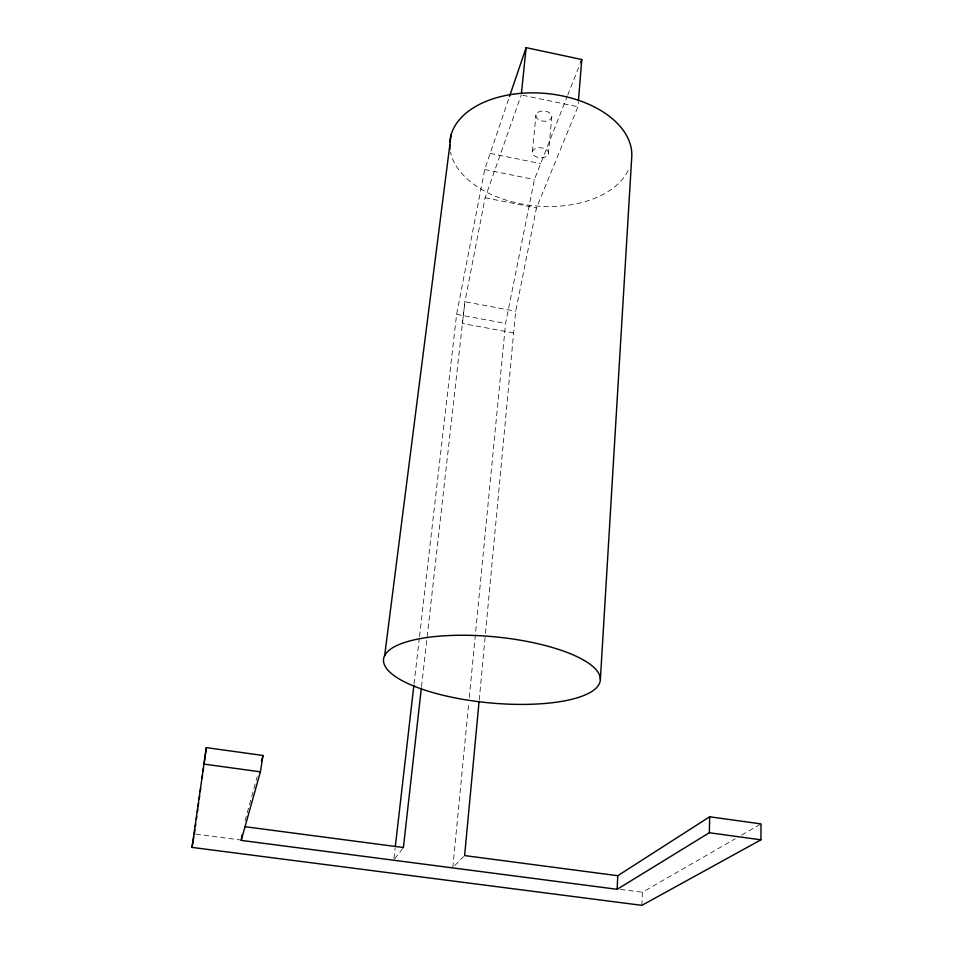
<?xml version="1.0" encoding="UTF-8"?>
<svg xmlns="http://www.w3.org/2000/svg" width="953" height="953" viewBox="0 0 953 953"><rect width="100%" height="100%" fill="white"/><g stroke="black" fill="none" stroke-linecap="round" stroke-linejoin="round"><path stroke-width="0.71" stroke-dasharray="4.76 3.57" d="M641.881 905.35L642.405 892.258L735.228 838.771M485.458 633.483L515.68 311.226L536.479 207.921L577.947 106.76L578.304 102.34M548.38 154.029A8.112 5.015 5.2 0 0 537.587 147.882A8.112 5.015 5.2 0 0 535.252 156.34A8.112 5.015 5.2 0 0 548.38 154.029L551.716 117.374A8.005 5.122 5.1 0 0 541.078 111.132A8.005 5.122 5.1 0 0 538.743 119.768A8.005 5.122 5.1 0 0 551.716 117.374M479.204 700.121L485.315 634.972M452.782 867.587L468.709 703.457M469.281 697.548L505.578 323.46L534.43 179.521L567.166 96.491M532.417 151.515L535.967 114.86M421.524 686.625L464.897 301.72L485.137 197.783L521.255 94.943M393.946 858.427L395.138 848.075M414.043 683.98L419.32 638.153M419.487 636.675L456.618 314.383L484.708 169.563L509.081 97.742M245.016 820.819L257.143 776.79M567.702 95.121L580.163 63.625M394.649 858.784L403.393 847.527M454.76 865.586L463.634 856.58M741.672 835.054L761.006 823.904M195.841 834.149L239.822 839.879M620.355 889.387L642.405 892.258M456.618 314.383L505.578 323.46M513.643 332.919L462.443 323.484L464.897 301.744L515.68 311.226M485.137 197.783L536.479 207.921M484.708 169.563L534.43 179.521M490.128 153.385L540.625 163.594M522.709 95.252L577.947 106.76M628.087 170.587A91.297 56.465 5.2 0 1 533.597 205.729A91.297 56.465 5.2 0 1 450.459 152.015"/><path stroke-width="1.43" d="M760.947 839.819L709.342 832.743L617.151 889.304L241.204 840.391L260.395 771.835L263.004 755.479L206.336 747.629L191.994 847.408L641.881 905.35L760.947 839.819L761.006 823.904L709.651 816.781L617.782 875.712L464.623 855.58L479.061 701.599M709.342 832.743L709.651 816.781M617.151 889.304L617.782 875.712M600.378 679.477L631.791 156.232A91.297 56.465 5.2 0 0 544.115 93.311A91.297 56.465 5.2 0 0 449.792 141.961M578.423 100.863L581.783 59.527L526.127 47.65L509.545 96.348M521.41 93.465L526.127 47.65M421.357 688.102L403.393 847.527L244.921 826.692M395.304 846.598L413.864 685.457M384.619 655.89L451.15 134.647M194.376 833.958L194.984 829.575M195.389 826.644L195.794 823.714M196.401 819.33L196.806 816.399M197.414 812.016L197.819 809.085M198.224 806.155L198.629 803.224M199.237 798.84L199.642 795.91M200.249 791.526L200.654 788.596M202.072 778.351L202.477 775.432M203.096 771.037L203.501 768.106M204.109 763.722L206.336 747.629M241.204 840.391L242.098 834.84M191.994 847.408L193.9 836.651M261.444 761.161L263.004 755.479M580.699 62.255L581.783 59.527M203.406 764.02L260.395 771.835M450.007 149.347A91.297 56.465 5.2 0 1 449.697 144.927M414.841 686.494A108.856 33.117 5.5 0 0 596.507 687.709A108.856 33.117 5.5 0 0 464.587 635.258A108.856 33.117 5.5 0 0 414.841 686.494"/></g></svg>
